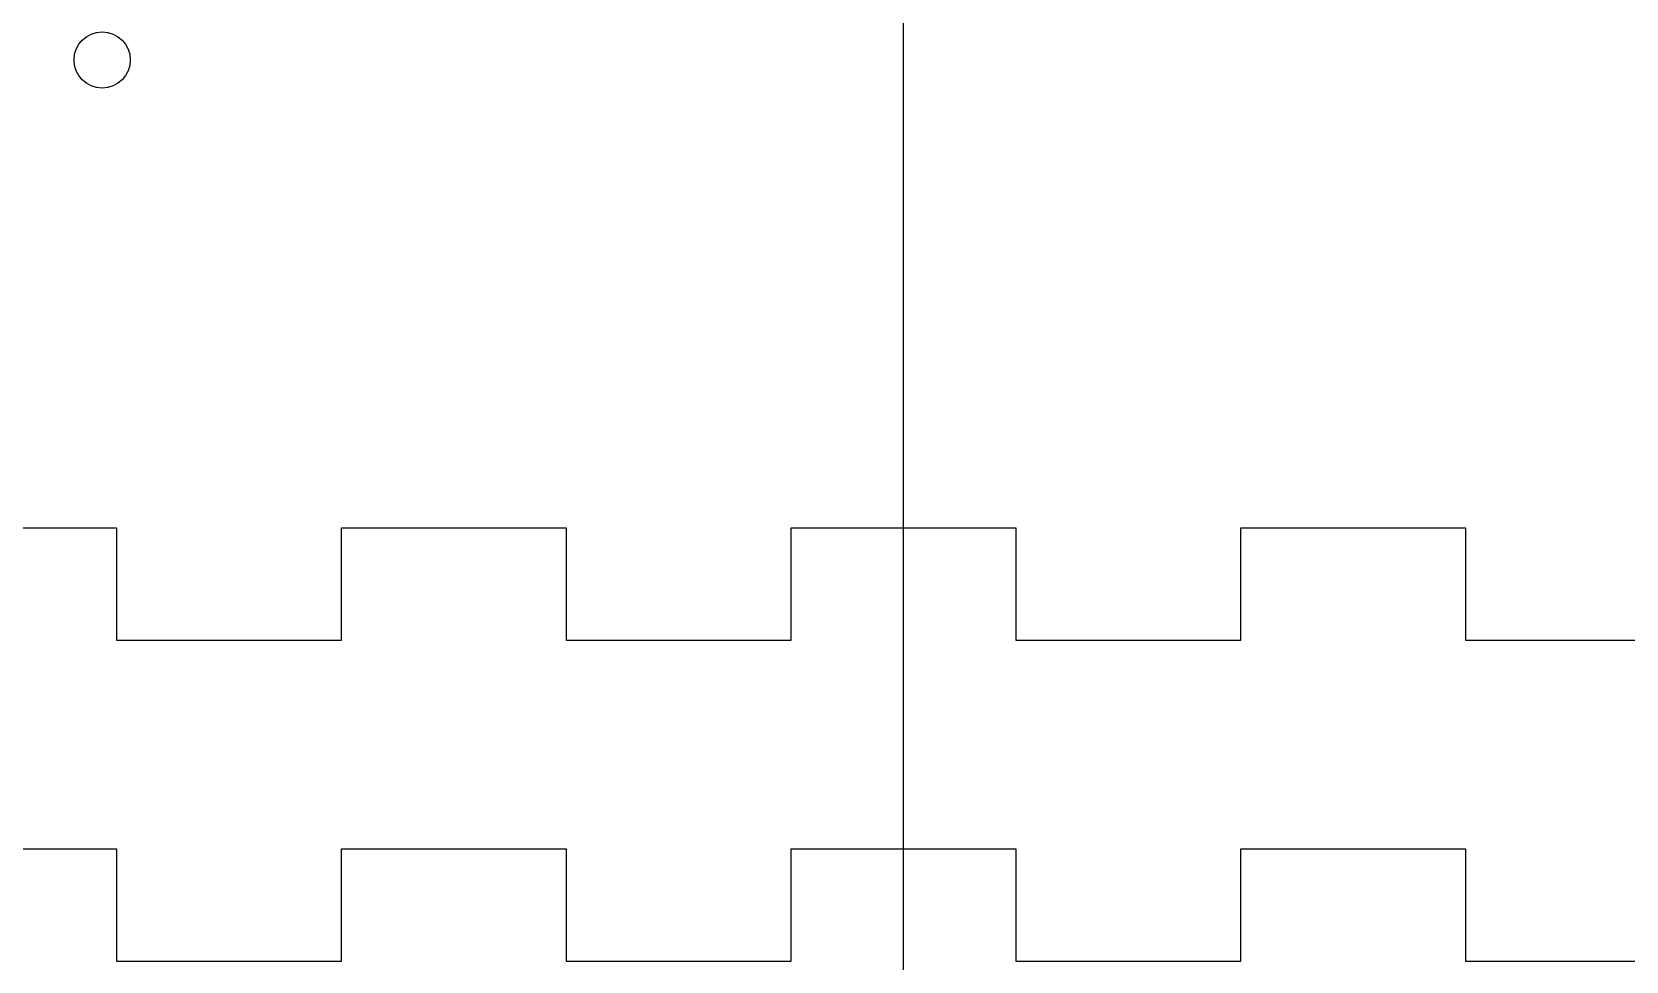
# Model space of a CAD drawing. Header units: millimetres. Extents: x -118 to 1034, y -2217 to 612.
# Drawn here: x 599 to 684.1, y 475.7 to 525.4 of the extents above; entities that cross this region are included whole.
import ezdxf

# ---------------------------------------------------------------- set-up
doc = ezdxf.new("R2010")
doc.units = ezdxf.units.MM
doc.layers.add('Holes', color=1, linetype='Continuous', plot=False)

# ---------------------------------------------------------------- blocks, each defined once
blk = doc.blocks.new('Back Panel')
for p, q in [((156, -109.952), (168, -109.952)), ((156, -109.952), (168, -109.952)), ((156, -109.952), (168, -109.952)), ((156, -109.952), (168, -109.952)), ((156, -109.952), (168, -109.952)), ((156, -109.952), (168, -109.952)), ((156, -109.952), (168, -109.952)), ((156, -109.952), (168, -109.952)), ((156, -109.952), (168, -109.952)), ((156, -109.952), (168, -109.952)), ((156, -109.952), (168, -109.952)), ((156, -109.952), (168, -109.952)), ((156, -109.952), (168, -109.952)), ((156, -109.952), (168, -109.952)), ((156, -109.952), (168, -109.952)), ((156, -109.952), (168, -109.952)), ((156, -109.952), (168, -109.952)), ((156, -109.952), (168, -109.952)), ((156, -109.952), (168, -109.952)), ((156, -109.952), (168, -109.952)), ((156, -109.952), (168, -109.952)), ((156, -109.952), (168, -109.952)), ((156, -109.952), (168, -109.952)), ((156, -109.952), (168, -109.952)), ((156, -109.952), (168, -109.952)), ((156, -109.952), (168, -109.952)), ((156, -109.952), (168, -109.952)), ((156, -109.952), (168, -109.952)), ((156, -109.952), (168, -109.952)), ((156, -109.952), (168, -109.952)), ((168, -109.952), (168, -115.952)), ((168, -109.952), (168, -115.952)), ((168, -109.952), (168, -115.952)), ((168, -109.952), (168, -115.952)), ((168, -109.952), (168, -115.952)), ((168, -109.952), (168, -115.952)), ((168, -109.952), (168, -115.952)), ((168, -109.952), (168, -115.952)), ((168, -109.952), (168, -115.952)), ((168, -109.952), (168, -115.952)), ((168, -109.952), (168, -115.952)), ((168, -109.952), (168, -115.952)), ((168, -109.952), (168, -115.952)), ((168, -109.952), (168, -115.952)), ((168, -109.952), (168, -115.952)), ((168, -109.952), (168, -115.952)), ((168, -109.952), (168, -115.952)), ((168, -109.952), (168, -115.952)), ((168, -109.952), (168, -115.952)), ((168, -109.952), (168, -115.952)), ((168, -109.952), (168, -115.952)), ((168, -109.952), (168, -115.952)), ((168, -109.952), (168, -115.952)), ((168, -109.952), (168, -115.952)), ((168, -109.952), (168, -115.952)), ((168, -109.952), (168, -115.952)), ((168, -109.952), (168, -115.952)), ((168, -109.952), (168, -115.952)), ((168, -109.952), (168, -115.952)), ((168, -109.952), (168, -115.952)), ((180, -115.952), (180, -109.952)), ((180, -109.952), (192, -109.952)), ((180, -115.952), (180, -109.952)), ((180, -109.952), (192, -109.952)), ((180, -115.952), (180, -109.952)), ((180, -109.952), (192, -109.952)), ((180, -115.952), (180, -109.952)), ((180, -109.952), (192, -109.952)), ((180, -115.952), (180, -109.952)), ((180, -109.952), (192, -109.952)), ((180, -115.952), (180, -109.952)), ((180, -109.952), (192, -109.952)), ((180, -115.952), (180, -109.952)), ((180, -109.952), (192, -109.952)), ((180, -115.952), (180, -109.952)), ((180, -109.952), (192, -109.952)), ((180, -115.952), (180, -109.952)), ((180, -109.952), (192, -109.952)), ((180, -115.952), (180, -109.952)), ((180, -109.952), (192, -109.952)), ((180, -115.952), (180, -109.952)), ((180, -109.952), (192, -109.952)), ((180, -115.952), (180, -109.952)), ((180, -109.952), (192, -109.952)), ((180, -115.952), (180, -109.952)), ((180, -109.952), (192, -109.952)), ((180, -115.952), (180, -109.952)), ((180, -109.952), (192, -109.952)), ((180, -115.952), (180, -109.952)), ((180, -109.952), (192, -109.952)), ((180, -115.952), (180, -109.952)), ((180, -109.952), (192, -109.952)), ((180, -115.952), (180, -109.952)), ((180, -109.952), (192, -109.952)), ((180, -115.952), (180, -109.952)), ((180, -109.952), (192, -109.952)), ((180, -115.952), (180, -109.952)), ((180, -109.952), (192, -109.952)), ((180, -115.952), (180, -109.952)), ((180, -109.952), (192, -109.952)), ((180, -115.952), (180, -109.952)), ((180, -109.952), (192, -109.952)), ((180, -115.952), (180, -109.952)), ((180, -109.952), (192, -109.952)), ((180, -115.952), (180, -109.952)), ((180, -109.952), (192, -109.952)), ((180, -115.952), (180, -109.952)), ((180, -109.952), (192, -109.952)), ((180, -115.952), (180, -109.952)), ((180, -109.952), (192, -109.952)), ((180, -115.952), (180, -109.952)), ((180, -109.952), (192, -109.952)), ((180, -115.952), (180, -109.952)), ((180, -109.952), (192, -109.952)), ((180, -115.952), (180, -109.952)), ((180, -109.952), (192, -109.952)), ((180, -115.952), (180, -109.952)), ((180, -109.952), (192, -109.952)), ((180, -115.952), (180, -109.952)), ((180, -109.952), (192, -109.952)), ((192, -109.952), (192, -115.952)), ((192, -109.952), (192, -115.952)), ((192, -109.952), (192, -115.952)), ((192, -109.952), (192, -115.952)), ((192, -109.952), (192, -115.952)), ((192, -109.952), (192, -115.952)), ((192, -109.952), (192, -115.952)), ((192, -109.952), (192, -115.952)), ((192, -109.952), (192, -115.952)), ((192, -109.952), (192, -115.952)), ((192, -109.952), (192, -115.952)), ((192, -109.952), (192, -115.952)), ((192, -109.952), (192, -115.952)), ((192, -109.952), (192, -115.952)), ((192, -109.952), (192, -115.952)), ((192, -109.952), (192, -115.952)), ((192, -109.952), (192, -115.952)), ((192, -109.952), (192, -115.952)), ((192, -109.952), (192, -115.952)), ((192, -109.952), (192, -115.952)), ((192, -109.952), (192, -115.952)), ((192, -109.952), (192, -115.952)), ((192, -109.952), (192, -115.952)), ((192, -109.952), (192, -115.952)), ((192, -109.952), (192, -115.952)), ((192, -109.952), (192, -115.952)), ((192, -109.952), (192, -115.952)), ((192, -109.952), (192, -115.952)), ((192, -109.952), (192, -115.952)), ((192, -109.952), (192, -115.952)), ((204, -115.952), (204, -109.952)), ((204, -109.952), (216, -109.952)), ((204, -115.952), (204, -109.952)), ((204, -109.952), (216, -109.952)), ((204, -115.952), (204, -109.952)), ((204, -109.952), (216, -109.952)), ((204, -115.952), (204, -109.952)), ((204, -109.952), (216, -109.952)), ((204, -115.952), (204, -109.952)), ((204, -109.952), (216, -109.952)), ((204, -115.952), (204, -109.952)), ((204, -109.952), (216, -109.952)), ((204, -115.952), (204, -109.952)), ((204, -109.952), (216, -109.952)), ((204, -115.952), (204, -109.952)), ((204, -109.952), (216, -109.952)), ((204, -115.952), (204, -109.952)), ((204, -109.952), (216, -109.952)), ((204, -115.952), (204, -109.952)), ((204, -109.952), (216, -109.952)), ((204, -115.952), (204, -109.952)), ((204, -109.952), (216, -109.952)), ((204, -115.952), (204, -109.952)), ((204, -109.952), (216, -109.952)), ((204, -115.952), (204, -109.952)), ((204, -109.952), (216, -109.952)), ((204, -115.952), (204, -109.952)), ((204, -109.952), (216, -109.952)), ((204, -115.952), (204, -109.952)), ((204, -109.952), (216, -109.952)), ((204, -115.952), (204, -109.952)), ((204, -109.952), (216, -109.952)), ((204, -115.952), (204, -109.952)), ((204, -109.952), (216, -109.952)), ((204, -115.952), (204, -109.952)), ((204, -109.952), (216, -109.952)), ((204, -115.952), (204, -109.952)), ((204, -109.952), (216, -109.952)), ((204, -115.952), (204, -109.952)), ((204, -109.952), (216, -109.952)), ((204, -115.952), (204, -109.952)), ((204, -109.952), (216, -109.952)), ((204, -115.952), (204, -109.952)), ((204, -109.952), (216, -109.952)), ((204, -115.952), (204, -109.952)), ((204, -109.952), (216, -109.952)), ((204, -115.952), (204, -109.952)), ((204, -109.952), (216, -109.952)), ((204, -115.952), (204, -109.952)), ((204, -109.952), (216, -109.952)), ((204, -115.952), (204, -109.952)), ((204, -109.952), (216, -109.952)), ((204, -115.952), (204, -109.952)), ((204, -109.952), (216, -109.952)), ((204, -115.952), (204, -109.952)), ((204, -109.952), (216, -109.952)), ((204, -115.952), (204, -109.952)), ((204, -109.952), (216, -109.952)), ((204, -115.952), (204, -109.952)), ((204, -109.952), (216, -109.952)), ((216, -109.952), (216, -115.952)), ((216, -109.952), (216, -115.952)), ((216, -109.952), (216, -115.952)), ((216, -109.952), (216, -115.952)), ((216, -109.952), (216, -115.952)), ((216, -109.952), (216, -115.952)), ((216, -109.952), (216, -115.952)), ((216, -109.952), (216, -115.952)), ((216, -109.952), (216, -115.952)), ((216, -109.952), (216, -115.952)), ((216, -109.952), (216, -115.952)), ((216, -109.952), (216, -115.952)), ((216, -109.952), (216, -115.952)), ((216, -109.952), (216, -115.952)), ((216, -109.952), (216, -115.952)), ((216, -109.952), (216, -115.952)), ((216, -109.952), (216, -115.952)), ((216, -109.952), (216, -115.952)), ((216, -109.952), (216, -115.952)), ((216, -109.952), (216, -115.952)), ((216, -109.952), (216, -115.952)), ((216, -109.952), (216, -115.952)), ((216, -109.952), (216, -115.952)), ((216, -109.952), (216, -115.952)), ((216, -109.952), (216, -115.952)), ((216, -109.952), (216, -115.952)), ((216, -109.952), (216, -115.952)), ((216, -109.952), (216, -115.952)), ((216, -109.952), (216, -115.952)), ((216, -109.952), (216, -115.952)), ((228, -115.952), (228, -109.952)), ((228, -109.952), (240, -109.952)), ((228, -115.952), (228, -109.952)), ((228, -109.952), (240, -109.952)), ((228, -115.952), (228, -109.952)), ((228, -109.952), (240, -109.952)), ((228, -115.952), (228, -109.952)), ((228, -109.952), (240, -109.952)), ((228, -115.952), (228, -109.952)), ((228, -109.952), (240, -109.952)), ((228, -115.952), (228, -109.952)), ((228, -109.952), (240, -109.952)), ((228, -115.952), (228, -109.952)), ((228, -109.952), (240, -109.952)), ((228, -115.952), (228, -109.952)), ((228, -109.952), (240, -109.952)), ((228, -115.952), (228, -109.952)), ((228, -109.952), (240, -109.952)), ((228, -115.952), (228, -109.952)), ((228, -109.952), (240, -109.952)), ((228, -115.952), (228, -109.952)), ((228, -109.952), (240, -109.952)), ((228, -115.952), (228, -109.952)), ((228, -109.952), (240, -109.952)), ((228, -115.952), (228, -109.952)), ((228, -109.952), (240, -109.952)), ((228, -115.952), (228, -109.952)), ((228, -109.952), (240, -109.952)), ((228, -115.952), (228, -109.952)), ((228, -109.952), (240, -109.952)), ((228, -115.952), (228, -109.952)), ((228, -109.952), (240, -109.952)), ((228, -115.952), (228, -109.952)), ((228, -109.952), (240, -109.952)), ((228, -115.952), (228, -109.952)), ((228, -109.952), (240, -109.952)), ((228, -115.952), (228, -109.952)), ((228, -109.952), (240, -109.952)), ((228, -115.952), (228, -109.952)), ((228, -109.952), (240, -109.952)), ((228, -115.952), (228, -109.952)), ((228, -109.952), (240, -109.952)), ((228, -115.952), (228, -109.952)), ((228, -109.952), (240, -109.952)), ((228, -115.952), (228, -109.952)), ((228, -109.952), (240, -109.952)), ((228, -115.952), (228, -109.952)), ((228, -109.952), (240, -109.952)), ((228, -115.952), (228, -109.952)), ((228, -109.952), (240, -109.952)), ((228, -115.952), (228, -109.952)), ((228, -109.952), (240, -109.952)), ((228, -115.952), (228, -109.952)), ((228, -109.952), (240, -109.952)), ((228, -115.952), (228, -109.952)), ((228, -109.952), (240, -109.952)), ((228, -115.952), (228, -109.952)), ((228, -109.952), (240, -109.952)), ((228, -115.952), (228, -109.952)), ((228, -109.952), (240, -109.952)), ((240, -109.952), (240, -115.952)), ((240, -109.952), (240, -115.952)), ((240, -109.952), (240, -115.952)), ((240, -109.952), (240, -115.952)), ((240, -109.952), (240, -115.952)), ((240, -109.952), (240, -115.952)), ((240, -109.952), (240, -115.952)), ((240, -109.952), (240, -115.952)), ((240, -109.952), (240, -115.952)), ((240, -109.952), (240, -115.952)), ((240, -109.952), (240, -115.952)), ((240, -109.952), (240, -115.952)), ((240, -109.952), (240, -115.952)), ((240, -109.952), (240, -115.952)), ((240, -109.952), (240, -115.952)), ((240, -109.952), (240, -115.952)), ((240, -109.952), (240, -115.952)), ((240, -109.952), (240, -115.952)), ((240, -109.952), (240, -115.952)), ((240, -109.952), (240, -115.952)), ((240, -109.952), (240, -115.952)), ((240, -109.952), (240, -115.952)), ((240, -109.952), (240, -115.952)), ((240, -109.952), (240, -115.952)), ((240, -109.952), (240, -115.952)), ((240, -109.952), (240, -115.952)), ((240, -109.952), (240, -115.952)), ((240, -109.952), (240, -115.952)), ((240, -109.952), (240, -115.952)), ((240, -109.952), (240, -115.952)), ((168, -115.952), (180, -115.952)), ((168, -115.952), (180, -115.952)), ((168, -115.952), (180, -115.952)), ((168, -115.952), (180, -115.952)), ((168, -115.952), (180, -115.952)), ((168, -115.952), (180, -115.952)), ((168, -115.952), (180, -115.952)), ((168, -115.952), (180, -115.952)), ((168, -115.952), (180, -115.952)), ((168, -115.952), (180, -115.952)), ((168, -115.952), (180, -115.952)), ((168, -115.952), (180, -115.952)), ((168, -115.952), (180, -115.952)), ((168, -115.952), (180, -115.952)), ((168, -115.952), (180, -115.952)), ((168, -115.952), (180, -115.952)), ((168, -115.952), (180, -115.952)), ((168, -115.952), (180, -115.952)), ((168, -115.952), (180, -115.952)), ((168, -115.952), (180, -115.952)), ((168, -115.952), (180, -115.952)), ((168, -115.952), (180, -115.952)), ((168, -115.952), (180, -115.952)), ((168, -115.952), (180, -115.952)), ((168, -115.952), (180, -115.952)), ((168, -115.952), (180, -115.952)), ((168, -115.952), (180, -115.952)), ((168, -115.952), (180, -115.952)), ((168, -115.952), (180, -115.952)), ((168, -115.952), (180, -115.952)), ((192, -115.952), (204, -115.952)), ((192, -115.952), (204, -115.952)), ((192, -115.952), (204, -115.952)), ((192, -115.952), (204, -115.952)), ((192, -115.952), (204, -115.952)), ((192, -115.952), (204, -115.952)), ((192, -115.952), (204, -115.952)), ((192, -115.952), (204, -115.952)), ((192, -115.952), (204, -115.952)), ((192, -115.952), (204, -115.952)), ((192, -115.952), (204, -115.952)), ((192, -115.952), (204, -115.952)), ((192, -115.952), (204, -115.952)), ((192, -115.952), (204, -115.952)), ((192, -115.952), (204, -115.952)), ((192, -115.952), (204, -115.952)), ((192, -115.952), (204, -115.952)), ((192, -115.952), (204, -115.952)), ((192, -115.952), (204, -115.952)), ((192, -115.952), (204, -115.952)), ((192, -115.952), (204, -115.952)), ((192, -115.952), (204, -115.952)), ((192, -115.952), (204, -115.952)), ((192, -115.952), (204, -115.952)), ((192, -115.952), (204, -115.952)), ((192, -115.952), (204, -115.952)), ((192, -115.952), (204, -115.952)), ((192, -115.952), (204, -115.952)), ((192, -115.952), (204, -115.952)), ((192, -115.952), (204, -115.952)), ((216, -115.952), (228, -115.952)), ((216, -115.952), (228, -115.952)), ((216, -115.952), (228, -115.952)), ((216, -115.952), (228, -115.952)), ((216, -115.952), (228, -115.952)), ((216, -115.952), (228, -115.952)), ((216, -115.952), (228, -115.952)), ((216, -115.952), (228, -115.952)), ((216, -115.952), (228, -115.952)), ((216, -115.952), (228, -115.952)), ((216, -115.952), (228, -115.952)), ((216, -115.952), (228, -115.952)), ((216, -115.952), (228, -115.952)), ((216, -115.952), (228, -115.952)), ((216, -115.952), (228, -115.952)), ((216, -115.952), (228, -115.952)), ((216, -115.952), (228, -115.952)), ((216, -115.952), (228, -115.952)), ((216, -115.952), (228, -115.952)), ((216, -115.952), (228, -115.952)), ((216, -115.952), (228, -115.952)), ((216, -115.952), (228, -115.952)), ((216, -115.952), (228, -115.952)), ((216, -115.952), (228, -115.952)), ((216, -115.952), (228, -115.952)), ((216, -115.952), (228, -115.952)), ((216, -115.952), (228, -115.952)), ((216, -115.952), (228, -115.952)), ((216, -115.952), (228, -115.952)), ((216, -115.952), (228, -115.952)), ((240, -115.952), (252, -115.952)), ((240, -115.952), (252, -115.952)), ((240, -115.952), (252, -115.952)), ((240, -115.952), (252, -115.952)), ((240, -115.952), (252, -115.952)), ((240, -115.952), (252, -115.952)), ((240, -115.952), (252, -115.952)), ((240, -115.952), (252, -115.952)), ((240, -115.952), (252, -115.952)), ((240, -115.952), (252, -115.952)), ((240, -115.952), (252, -115.952)), ((240, -115.952), (252, -115.952)), ((240, -115.952), (252, -115.952)), ((240, -115.952), (252, -115.952)), ((240, -115.952), (252, -115.952)), ((240, -115.952), (252, -115.952)), ((240, -115.952), (252, -115.952)), ((240, -115.952), (252, -115.952)), ((240, -115.952), (252, -115.952)), ((240, -115.952), (252, -115.952)), ((240, -115.952), (252, -115.952)), ((240, -115.952), (252, -115.952)), ((240, -115.952), (252, -115.952)), ((240, -115.952), (252, -115.952)), ((240, -115.952), (252, -115.952)), ((240, -115.952), (252, -115.952)), ((240, -115.952), (252, -115.952)), ((240, -115.952), (252, -115.952)), ((240, -115.952), (252, -115.952)), ((240, -115.952), (252, -115.952))]:
    blk.add_line(p, q)
at = {"layer": 'Holes'}
blk.add_circle((167.229, -84.976), 1.5, dxfattribs=at)
blk.add_circle((167.229, -84.976), 1.5, dxfattribs=at)
blk.add_circle((167.229, -84.976), 1.5, dxfattribs=at)
blk.add_circle((167.229, -84.976), 1.5, dxfattribs=at)
blk.add_circle((167.229, -84.976), 1.5, dxfattribs=at)
blk.add_circle((167.229, -84.976), 1.5, dxfattribs=at)
blk.add_circle((167.229, -84.976), 1.5, dxfattribs=at)
blk.add_circle((167.229, -84.976), 1.5, dxfattribs=at)
blk.add_circle((167.229, -84.976), 1.5, dxfattribs=at)
blk.add_circle((167.229, -84.976), 1.5, dxfattribs=at)
blk.add_circle((167.229, -84.976), 1.5, dxfattribs=at)
blk.add_circle((167.229, -84.976), 1.5, dxfattribs=at)
blk.add_circle((167.229, -84.976), 1.5, dxfattribs=at)
blk.add_circle((167.229, -84.976), 1.5, dxfattribs=at)
blk.add_circle((167.229, -84.976), 1.5, dxfattribs=at)
blk.add_circle((167.229, -84.976), 1.5, dxfattribs=at)
blk.add_circle((167.229, -84.976), 1.5, dxfattribs=at)
blk.add_circle((167.229, -84.976), 1.5, dxfattribs=at)
blk.add_circle((167.229, -84.976), 1.5, dxfattribs=at)
blk.add_circle((167.229, -84.976), 1.5, dxfattribs=at)
blk.add_circle((167.229, -84.976), 1.5, dxfattribs=at)
blk.add_circle((167.229, -84.976), 1.5, dxfattribs=at)
blk.add_circle((167.229, -84.976), 1.5, dxfattribs=at)
blk.add_circle((167.229, -84.976), 1.5, dxfattribs=at)
blk.add_circle((167.229, -84.976), 1.5, dxfattribs=at)
blk.add_circle((167.229, -84.976), 1.5, dxfattribs=at)
blk.add_circle((167.229, -84.976), 1.5, dxfattribs=at)
blk.add_circle((167.229, -84.976), 1.5, dxfattribs=at)
blk.add_circle((167.229, -84.976), 1.5, dxfattribs=at)
blk.add_circle((167.229, -84.976), 1.5, dxfattribs=at)
blk = doc.blocks.new('Bottom Panel')
for p, q in [((156, 6), (168, 6)), ((168, 6), (168, 0)), ((180, 0), (180, 6)), ((180, 6), (192, 6)), ((192, 6), (192, 0)), ((204, 0), (204, 6)), ((204, 6), (216, 6)), ((216, 6), (216, 0)), ((228, 0), (228, 6)), ((228, 6), (240, 6)), ((240, 6), (240, 0)), ((168, 0), (180, 0)), ((192, 0), (204, 0)), ((216, 0), (228, 0)), ((240, 0), (252, 0))]:
    blk.add_line(p, q)

msp = doc.modelspace()

# ---------------------------------------------------------------- linework, layer by layer
msp.add_xline((645.5074, -1622.6069), (0, 1))

# ---------------------------------------------------------------- block references
for name, p in [('Back Panel', (435.5074, 608.8369)), ('Bottom Panel', (435.5074, 475.739))]:
    msp.add_blockref(name, p)

doc.saveas('drawing.dxf')
